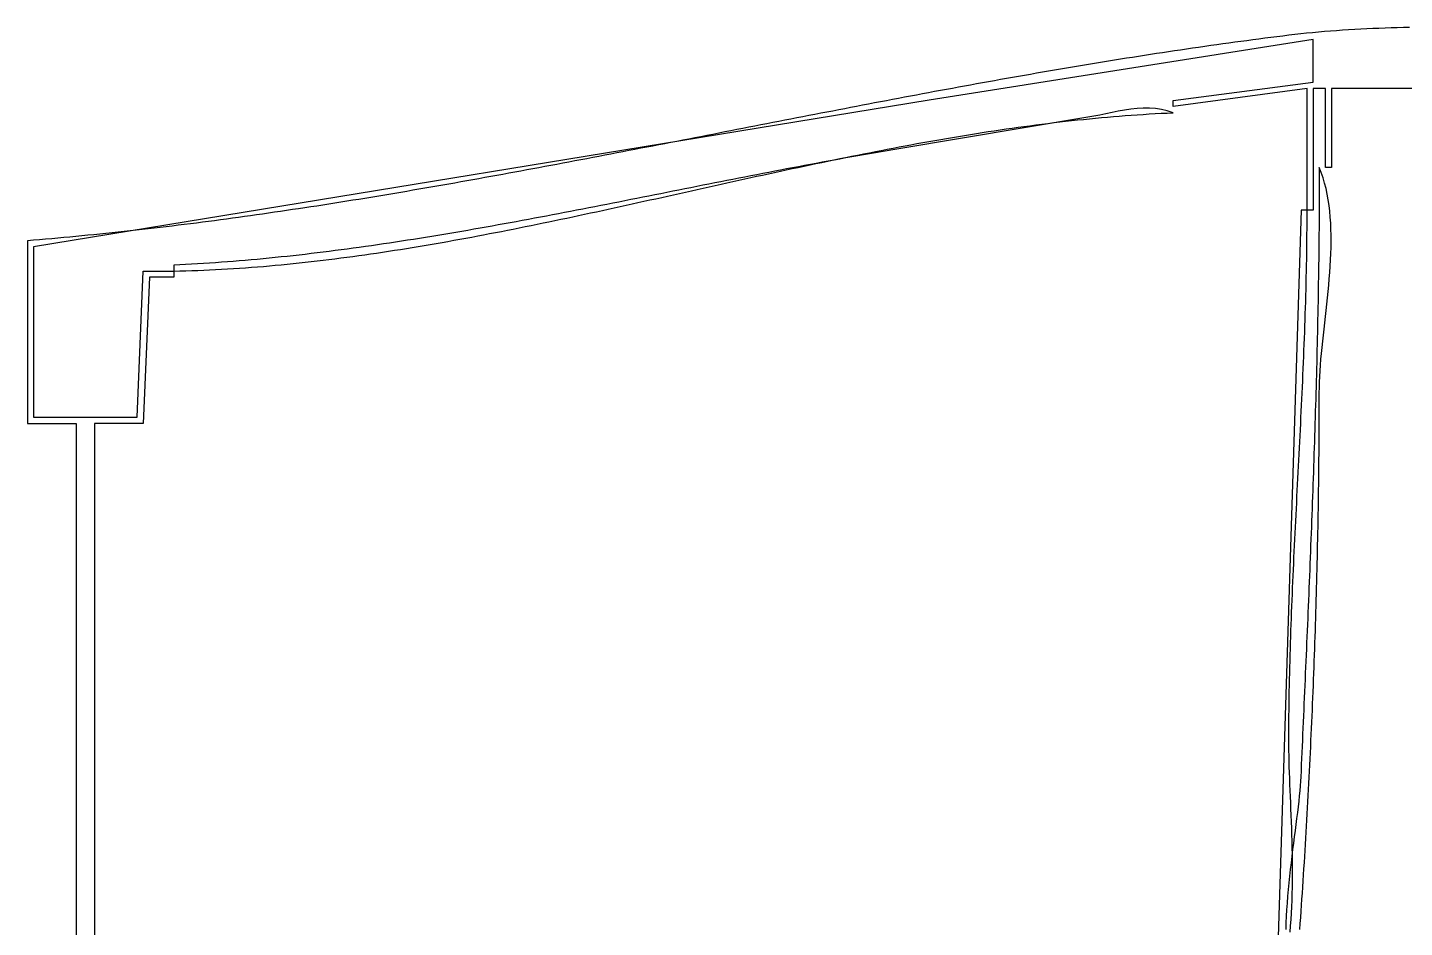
# Model space of a CAD drawing. Header units: metres. Extents: x 63 to 1153, y 57 to 743.
# Drawn here: x 348 to 574, y 595.3 to 743 of the extents above; entities that cross this region are included whole.
import ezdxf

# ---------------------------------------------------------------- set-up
doc = ezdxf.new("R2010")
doc.units = ezdxf.units.M

msp = doc.modelspace()

# ---------------------------------------------------------------- linework, layer by layer
for p, q in [((551.0523, 741.2167), (550.0656, 741.0887)), ((552.0391, 741.3432), (551.0523, 741.2167)), ((553.026, 741.4682), (552.0391, 741.3432)), ((554.0129, 741.5917), (553.026, 741.4682)), ((555, 741.7137), (554.0129, 741.5917)), ((555.9728, 741.8298), (555, 741.7137)), ((556.9478, 741.9396), (555.9728, 741.8298)), ((557.9249, 742.0432), (556.9478, 741.9396)), ((558.904, 742.1407), (557.9249, 742.0432)), ((559.8851, 742.2323), (558.904, 742.1407)), ((560.8681, 742.3182), (559.8851, 742.2323)), ((561.8529, 742.3983), (560.8681, 742.3182)), ((562.8395, 742.473), (561.8529, 742.3983)), ((563.8278, 742.5423), (562.8395, 742.473)), ((564.8178, 742.6063), (563.8278, 742.5423)), ((565.8094, 742.6653), (564.8178, 742.6063)), ((566.8025, 742.7192), (565.8094, 742.6653)), ((567.7971, 742.7683), (566.8025, 742.7192)), ((568.7932, 742.8128), (567.7971, 742.7683)), ((569.7906, 742.8526), (568.7932, 742.8128)), ((570.7893, 742.888), (569.7906, 742.8526)), ((571.7893, 742.9192), (570.7893, 742.888)), ((572.7904, 742.9462), (571.7893, 742.9192)), ((573.7927, 742.9691), (572.7904, 742.9462)), ((574.796, 742.9882), (573.7927, 742.9691)), ((559, 741), (496, 731.0803)), ((535.2729, 739.0049), (534.2872, 738.8557)), ((536.2586, 739.1528), (535.2729, 739.0049)), ((537.2444, 739.2996), (536.2586, 739.1528)), ((538.2302, 739.445), (537.2444, 739.2996)), ((539.2162, 739.5893), (538.2302, 739.445)), ((540.2022, 739.7323), (539.2162, 739.5893)), ((541.1882, 739.874), (540.2022, 739.7323)), ((542.1743, 740.0144), (541.1882, 739.874)), ((543.1605, 740.1534), (542.1743, 740.0144)), ((544.1467, 740.2912), (543.1605, 740.1534)), ((545.133, 740.4276), (544.1467, 740.2912)), ((546.1194, 740.5626), (545.133, 740.4276)), ((547.1058, 740.6963), (546.1194, 740.5626)), ((548.0923, 740.8285), (547.1058, 740.6963)), ((549.0789, 740.9593), (548.0923, 740.8285)), ((550.0656, 741.0887), (549.0789, 740.9593)), ((559, 734), (559, 741)), ((521.4782, 736.815), (520.4933, 736.6507)), ((522.4632, 736.9782), (521.4782, 736.815)), ((523.4483, 737.1405), (522.4632, 736.9782)), ((524.4334, 737.3018), (523.4483, 737.1405)), ((525.4185, 737.462), (524.4334, 737.3018)), ((526.4037, 737.6213), (525.4185, 737.462)), ((527.389, 737.7794), (526.4037, 737.6213)), ((528.3743, 737.9365), (527.389, 737.7794)), ((529.3596, 738.0925), (528.3743, 737.9365)), ((530.345, 738.2474), (529.3596, 738.0925)), ((531.3305, 738.4012), (530.345, 738.2474)), ((532.316, 738.5539), (531.3305, 738.4012)), ((533.3016, 738.7054), (532.316, 738.5539)), ((534.2872, 738.8557), (533.3016, 738.7054)), ((507.6926, 734.435), (506.7082, 734.259)), ((508.677, 734.6104), (507.6926, 734.435)), ((509.6615, 734.7849), (508.677, 734.6104)), ((510.646, 734.9587), (509.6615, 734.7849)), ((511.6306, 735.1318), (510.646, 734.9587)), ((512.6152, 735.304), (511.6306, 735.1318)), ((513.5998, 735.4754), (512.6152, 735.304)), ((514.5845, 735.6459), (513.5998, 735.4754)), ((515.5692, 735.8156), (514.5845, 735.6459)), ((516.5539, 735.9845), (515.5692, 735.8156)), ((517.5387, 736.1524), (516.5539, 735.9845)), ((518.5235, 736.3194), (517.5387, 736.1524)), ((519.5084, 736.4856), (518.5235, 736.3194)), ((520.4933, 736.6507), (519.5084, 736.4856)), ((495.8816, 732.2782), (494.8975, 732.0946)), ((496.8657, 732.4613), (495.8816, 732.2782)), ((497.8498, 732.6438), (496.8657, 732.4613)), ((498.834, 732.8258), (497.8498, 732.6438)), ((499.8181, 733.0072), (498.834, 732.8258)), ((500.8023, 733.188), (499.8181, 733.0072)), ((501.7866, 733.3681), (500.8023, 733.188)), ((502.7708, 733.5476), (501.7866, 733.3681)), ((503.7551, 733.7265), (502.7708, 733.5476)), ((504.7395, 733.9047), (503.7551, 733.7265)), ((505.7238, 734.0822), (504.7395, 733.9047)), ((506.7082, 734.259), (505.7238, 734.0822)), ((536, 731), (559, 734)), ((558, 733), (536, 730)), ((558, 713), (558, 733)), ((561, 733), (559, 733)), ((559, 733), (559, 713)), ((561, 720), (561, 733)), ((729, 733), (562, 733)), ((562, 733), (562, 720)), ((496, 731.0803), (349, 707)), ((484.0737, 730.0436), (483.0898, 729.8548)), ((485.0576, 730.2321), (484.0737, 730.0436)), ((486.0415, 730.4202), (485.0576, 730.2321)), ((487.0254, 730.608), (486.0415, 730.4202)), ((488.0094, 730.7954), (487.0254, 730.608)), ((488.9933, 730.9823), (488.0094, 730.7954)), ((489.9773, 731.1688), (488.9933, 730.9823)), ((490.9613, 731.3549), (489.9773, 731.1688)), ((491.9453, 731.5406), (490.9613, 731.3549)), ((492.9294, 731.7257), (491.9453, 731.5406)), ((493.9134, 731.9104), (492.9294, 731.7257)), ((494.8975, 732.0946), (493.9134, 731.9104)), ((536, 730), (536, 731)), ((472.2674, 727.7599), (471.2835, 727.5683)), ((473.2512, 727.9514), (472.2674, 727.7599)), ((474.2351, 728.1427), (473.2512, 727.9514)), ((475.2189, 728.3339), (474.2351, 728.1427)), ((476.2027, 728.5248), (475.2189, 728.3339)), ((477.1866, 728.7156), (476.2027, 728.5248)), ((478.1704, 728.9061), (477.1866, 728.7156)), ((479.1543, 729.0964), (478.1704, 728.9061)), ((480.1381, 729.2864), (479.1543, 729.0964)), ((481.122, 729.4762), (480.1381, 729.2864)), ((482.1059, 729.6656), (481.122, 729.4762)), ((483.0898, 729.8548), (482.1059, 729.6656)), ((522, 728.2469), (491, 723.0803)), ((518.3745, 727.5993), (519.3524, 727.7083)), ((519.3524, 727.7083), (520.3305, 727.8139)), ((520.3305, 727.8139), (521.3087, 727.9161)), ((521.3087, 727.9161), (522.2871, 728.0148)), ((522.9727, 728.4213), (522, 728.2469)), ((522.2871, 728.0148), (523.2656, 728.1099)), ((523.9631, 728.617), (522.9727, 728.4213)), ((523.2656, 728.1099), (524.2442, 728.2015)), ((524.9677, 728.824), (523.9631, 728.617)), ((524.2442, 728.2015), (525.223, 728.2894)), ((525.9833, 729.0324), (524.9677, 728.824)), ((525.223, 728.2894), (526.2019, 728.3735)), ((527.0064, 729.2322), (525.9833, 729.0324)), ((526.2019, 728.3735), (527.181, 728.454)), ((528.0337, 729.4135), (527.0064, 729.2322)), ((527.181, 728.454), (528.1603, 728.5306)), ((529.0619, 729.5662), (528.0337, 729.4135)), ((528.1603, 728.5306), (529.1396, 728.6033)), ((530.0875, 729.6804), (529.0619, 729.5662)), ((529.1396, 728.6033), (530.1192, 728.6721)), ((531.1072, 729.7462), (530.0875, 729.6804)), ((530.1192, 728.6721), (531.0989, 728.737)), ((531.0989, 728.737), (532.0788, 728.7978)), ((532.1177, 729.7536), (531.1072, 729.7462)), ((532.0788, 728.7978), (533.0588, 728.8546)), ((533.1156, 729.6927), (532.1177, 729.7536)), ((533.0588, 728.8546), (534.039, 728.9073)), ((534.0975, 729.5534), (533.1156, 729.6927)), ((534.039, 728.9073), (535.0194, 728.9557)), ((535.0601, 729.3258), (534.0975, 729.5534)), ((535.0194, 728.9557), (536, 729)), ((536, 729), (535.0601, 729.3258)), ((460.4611, 725.4556), (459.4772, 725.2635)), ((461.445, 725.6477), (460.4611, 725.4556)), ((462.4289, 725.8398), (461.445, 725.6477)), ((463.4128, 726.032), (462.4289, 725.8398)), ((464.3966, 726.2242), (463.4128, 726.032)), ((465.3805, 726.4164), (464.3966, 726.2242)), ((466.3643, 726.6085), (465.3805, 726.4164)), ((467.3482, 726.8006), (466.3643, 726.6085)), ((468.332, 726.9927), (467.3482, 726.8006)), ((469.3159, 727.1846), (468.332, 726.9927)), ((470.2997, 727.3765), (469.3159, 727.1846)), ((471.2835, 727.5683), (470.2997, 727.3765)), ((501.7682, 725.2782), (502.7442, 725.4369)), ((502.7442, 725.4369), (503.7202, 725.593)), ((503.7202, 725.593), (504.6964, 725.7465)), ((504.6964, 725.7465), (505.6726, 725.8975)), ((505.6726, 725.8975), (506.649, 726.0458)), ((506.649, 726.0458), (507.6255, 726.1914)), ((507.6255, 726.1914), (508.6021, 726.3342)), ((508.6021, 726.3342), (509.5788, 726.4743)), ((509.5788, 726.4743), (510.5556, 726.6114)), ((510.5556, 726.6114), (511.5325, 726.7457)), ((511.5325, 726.7457), (512.5096, 726.877)), ((512.5096, 726.877), (513.4867, 727.0052)), ((513.4867, 727.0052), (514.464, 727.1304)), ((514.464, 727.1304), (515.4414, 727.2524)), ((515.4414, 727.2524), (516.419, 727.3713)), ((516.419, 727.3713), (517.3967, 727.487)), ((517.3967, 727.487), (518.3745, 727.5993)), ((448.6532, 723.1592), (447.6691, 722.9691)), ((449.6373, 723.3496), (448.6532, 723.1592)), ((450.6214, 723.5402), (449.6373, 723.3496)), ((451.6054, 723.731), (450.6214, 723.5402)), ((452.5895, 723.922), (451.6054, 723.731)), ((453.5735, 724.1132), (452.5895, 723.922)), ((454.5575, 724.3046), (453.5735, 724.1132)), ((455.5414, 724.4962), (454.5575, 724.3046)), ((456.5254, 724.6878), (455.5414, 724.4962)), ((457.5093, 724.8796), (456.5254, 724.6878)), ((458.4933, 725.0715), (457.5093, 724.8796)), ((459.4772, 725.2635), (458.4933, 725.0715)), ((489.0889, 723.0129), (490.0638, 723.1992)), ((490.0638, 723.1992), (491.0387, 723.3837)), ((491.0387, 723.3837), (492.0137, 723.5663)), ((492.0137, 723.5663), (492.9888, 723.747)), ((492.9888, 723.747), (493.9639, 723.9257)), ((493.9639, 723.9257), (494.9391, 724.1024)), ((494.9391, 724.1024), (495.9145, 724.2771)), ((495.9145, 724.2771), (496.8899, 724.4496)), ((496.8899, 724.4496), (497.8654, 724.6199)), ((497.8654, 724.6199), (498.8409, 724.7879)), ((498.8409, 724.7879), (499.8166, 724.9537)), ((499.8166, 724.9537), (500.7924, 725.1172)), ((500.7924, 725.1172), (501.7682, 725.2782)), ((436.8422, 720.8995), (435.8578, 720.7137)), ((437.8266, 721.0857), (436.8422, 720.8995)), ((438.811, 721.2723), (437.8266, 721.0857)), ((439.7954, 721.4594), (438.811, 721.2723)), ((440.7797, 721.6469), (439.7954, 721.4594)), ((441.764, 721.8348), (440.7797, 721.6469)), ((442.7482, 722.023), (441.764, 721.8348)), ((443.7325, 722.2116), (442.7482, 722.023)), ((444.7167, 722.4005), (443.7325, 722.2116)), ((445.7008, 722.5897), (444.7167, 722.4005)), ((446.685, 722.7793), (445.7008, 722.5897)), ((447.6691, 722.9691), (446.685, 722.7793)), ((478.3697, 720.859), (479.3439, 721.0618)), ((479.3933, 721.0469), (478.4212, 720.8679)), ((479.3439, 721.0618), (480.3181, 721.2633)), ((480.3646, 721.2246), (479.3933, 721.0469)), ((480.3181, 721.2633), (481.2924, 721.4636)), ((481.3353, 721.4009), (480.3646, 721.2246)), ((481.2924, 721.4636), (482.2668, 721.6625)), ((482.3052, 721.5759), (481.3353, 721.4009)), ((482.2668, 721.6625), (483.2412, 721.86)), ((483.2744, 721.7494), (482.3052, 721.5759)), ((483.2412, 721.86), (484.2157, 722.0561)), ((484.2429, 721.9214), (483.2744, 721.7494)), ((484.2157, 722.0561), (485.1902, 722.2507)), ((485.2106, 722.0919), (484.2429, 721.9214)), ((485.1902, 722.2507), (486.1648, 722.4437)), ((486.1775, 722.2609), (485.2106, 722.0919)), ((486.1648, 722.4437), (487.1394, 722.6351)), ((487.1436, 722.4281), (486.1775, 722.2609)), ((487.1394, 722.6351), (488.1141, 722.8249)), ((488.1089, 722.5938), (487.1436, 722.4281)), ((489.0734, 722.7577), (488.1089, 722.5938)), ((488.1141, 722.8249), (489.0889, 723.0129)), ((490.0371, 722.9198), (489.0734, 722.7577)), ((491, 723.0803), (490.0371, 722.9198)), ((425.0265, 718.7048), (424.0416, 718.5257)), ((426.0114, 718.8845), (425.0265, 718.7048)), ((426.9962, 719.0648), (426.0114, 718.8845)), ((427.981, 719.2458), (426.9962, 719.0648)), ((428.9657, 719.4273), (427.981, 719.2458)), ((429.9504, 719.6095), (428.9657, 719.4273)), ((430.9351, 719.7922), (429.9504, 719.6095)), ((431.9197, 719.9755), (430.9351, 719.7922)), ((432.9043, 720.1592), (431.9197, 719.9755)), ((433.8888, 720.3436), (432.9043, 720.1592)), ((434.8733, 720.5284), (433.8888, 720.3436)), ((435.8578, 720.7137), (434.8733, 720.5284)), ((466.7062, 718.636), (465.7262, 718.4444)), ((467.6857, 718.8269), (466.7062, 718.636)), ((467.6561, 718.5618), (468.6299, 718.7748)), ((468.6647, 719.0171), (467.6857, 718.8269)), ((468.6299, 718.7748), (469.6037, 718.987)), ((469.6431, 719.2065), (468.6647, 719.0171)), ((469.6037, 718.987), (470.5776, 719.1986)), ((470.6209, 719.395), (469.6431, 719.2065)), ((470.5776, 719.1986), (471.5515, 719.4093)), ((471.5981, 719.5827), (470.6209, 719.395)), ((471.5515, 719.4093), (472.5254, 719.6193)), ((472.5747, 719.7694), (471.5981, 719.5827)), ((472.5254, 719.6193), (473.4993, 719.8284)), ((473.5508, 719.9552), (472.5747, 719.7694)), ((473.4993, 719.8284), (474.4733, 720.0366)), ((474.5261, 720.14), (473.5508, 719.9552)), ((474.4733, 720.0366), (475.4473, 720.2438)), ((475.5009, 720.3237), (474.5261, 720.14)), ((475.4473, 720.2438), (476.4214, 720.4499)), ((476.475, 720.5063), (475.5009, 720.3237)), ((476.4214, 720.4499), (477.3955, 720.655)), ((477.4484, 720.6877), (476.475, 720.5063)), ((477.3955, 720.655), (478.3697, 720.859)), ((478.4212, 720.8679), (477.4484, 720.6877)), ((559.9995, 719.0008), (559.9981, 718.0015)), ((560, 720), (559.9995, 719.0008)), ((560.3263, 719.1691), (560, 720)), ((560.6178, 718.3179), (560.3263, 719.1691)), ((562, 720), (561, 720)), ((412.2189, 716.4339), (411.2334, 716.2648)), ((413.2044, 716.6038), (412.2189, 716.4339)), ((414.1899, 716.7746), (413.2044, 716.6038)), ((415.1753, 716.9463), (414.1899, 716.7746)), ((416.1606, 717.1187), (415.1753, 716.9463)), ((417.1459, 717.292), (416.1606, 717.1187)), ((418.1312, 717.466), (417.1459, 717.292)), ((419.1164, 717.6408), (418.1312, 717.466)), ((420.1015, 717.8164), (419.1164, 717.6408)), ((421.0866, 717.9926), (420.1015, 717.8164)), ((422.0716, 718.1696), (421.0866, 717.9926)), ((423.0566, 718.3473), (422.0716, 718.1696)), ((424.0416, 718.5257), (423.0566, 718.3473)), ((455.8988, 716.501), (454.9137, 716.3049)), ((456.8836, 716.6969), (455.8988, 716.501)), ((457.8679, 716.8926), (456.8836, 716.6969)), ((456.9452, 716.1914), (457.9189, 716.4081)), ((458.8518, 717.088), (457.8679, 716.8926)), ((457.9189, 716.4081), (458.8926, 716.6247)), ((459.8353, 717.2831), (458.8518, 717.088)), ((458.8926, 716.6247), (459.8663, 716.8412)), ((460.8183, 717.4778), (459.8353, 717.2831)), ((459.8663, 716.8412), (460.8399, 717.0574)), ((461.8008, 717.6722), (460.8183, 717.4778)), ((460.8399, 717.0574), (461.8136, 717.2735)), ((462.7829, 717.866), (461.8008, 717.6722)), ((461.8136, 717.2735), (462.7873, 717.4893)), ((463.7645, 718.0594), (462.7829, 717.866)), ((462.7873, 717.4893), (463.761, 717.7047)), ((463.761, 717.7047), (464.7348, 717.9197)), ((464.7456, 718.2522), (463.7645, 718.0594)), ((464.7348, 717.9197), (465.7085, 718.1343)), ((465.7262, 718.4444), (464.7456, 718.2522)), ((465.7085, 718.1343), (466.6823, 718.3483)), ((466.6823, 718.3483), (467.6561, 718.5618)), ((559.9957, 717.0021), (559.9925, 716.0027)), ((559.9981, 718.0015), (559.9957, 717.0021)), ((560.8759, 717.4472), (560.6178, 718.3179)), ((561.1021, 716.5581), (560.8759, 717.4472)), ((561.2978, 715.6518), (561.1021, 716.5581)), ((398.4156, 714.1529), (397.4292, 713.9976)), ((399.402, 714.3092), (398.4156, 714.1529)), ((400.3883, 714.4666), (399.402, 714.3092)), ((401.3745, 714.6251), (400.3883, 714.4666)), ((402.3607, 714.7846), (401.3745, 714.6251)), ((403.3468, 714.9452), (402.3607, 714.7846)), ((404.3328, 715.1068), (403.3468, 714.9452)), ((405.3188, 715.2693), (404.3328, 715.1068)), ((406.3047, 715.4329), (405.3188, 715.2693)), ((407.2906, 715.5974), (406.3047, 715.4329)), ((408.2764, 715.7628), (407.2906, 715.5974)), ((409.2621, 715.9292), (408.2764, 715.7628)), ((410.2478, 716.0966), (409.2621, 715.9292)), ((411.2334, 716.2648), (410.2478, 716.0966)), ((444.0541, 714.15), (443.0651, 713.9555)), ((445.0428, 714.3449), (444.0541, 714.15)), ((446.0313, 714.5401), (445.0428, 714.3449)), ((447.0195, 714.7357), (446.0313, 714.5401)), ((448.0074, 714.9315), (447.0195, 714.7357)), ((447.2081, 714.0317), (448.1819, 714.2463)), ((448.995, 715.1275), (448.0074, 714.9315)), ((448.1819, 714.2463), (449.1557, 714.4614)), ((449.9823, 715.3236), (448.995, 715.1275)), ((449.1557, 714.4614), (450.1294, 714.6768)), ((450.9693, 715.5198), (449.9823, 715.3236)), ((450.1294, 714.6768), (451.1031, 714.8926)), ((451.9559, 715.7161), (450.9693, 715.5198)), ((451.1031, 714.8926), (452.0768, 715.1086)), ((452.9422, 715.9125), (451.9559, 715.7161)), ((452.0768, 715.1086), (453.0505, 715.3249)), ((453.9281, 716.1087), (452.9422, 715.9125)), ((453.0505, 715.3249), (454.0242, 715.5414)), ((454.9137, 716.3049), (453.9281, 716.1087)), ((454.0242, 715.5414), (454.9979, 715.758)), ((454.9979, 715.758), (455.9716, 715.9747)), ((455.9716, 715.9747), (456.9452, 716.1914)), ((559.9883, 715.0032), (559.9832, 714.0037)), ((559.9925, 716.0027), (559.9883, 715.0032)), ((561.4645, 714.7293), (561.2978, 715.6518)), ((561.6034, 713.7916), (561.4645, 714.7293)), ((383.6114, 711.9488), (382.6238, 711.812)), ((384.5989, 712.0869), (383.6114, 711.9488)), ((385.5863, 712.2264), (384.5989, 712.0869)), ((386.5736, 712.3672), (385.5863, 712.2264)), ((387.5609, 712.5092), (386.5736, 712.3672)), ((388.548, 712.6526), (387.5609, 712.5092)), ((389.5351, 712.7972), (388.548, 712.6526)), ((390.5221, 712.9431), (389.5351, 712.7972)), ((391.5091, 713.0902), (390.5221, 712.9431)), ((392.4959, 713.2385), (391.5091, 713.0902)), ((393.4827, 713.388), (392.4959, 713.2385)), ((394.4695, 713.5387), (393.4827, 713.388)), ((395.4561, 713.6905), (394.4695, 713.5387)), ((396.4427, 713.8435), (395.4561, 713.6905)), ((397.4292, 713.9976), (396.4427, 713.8435)), ((432.173, 711.8547), (431.1819, 711.6685)), ((433.1639, 712.0419), (432.173, 711.8547)), ((434.1548, 712.23), (433.1639, 712.0419)), ((435.1455, 712.4189), (434.1548, 712.23)), ((436.136, 712.6086), (435.1455, 712.4189)), ((437.1265, 712.7991), (436.136, 712.6086)), ((436.4947, 711.7156), (437.4689, 711.9218)), ((438.1167, 712.9903), (437.1265, 712.7991)), ((437.4689, 711.9218), (438.443, 712.1291)), ((439.1068, 713.1822), (438.1167, 712.9903)), ((438.443, 712.1291), (439.417, 712.3373)), ((440.0967, 713.3747), (439.1068, 713.1822)), ((439.417, 712.3373), (440.391, 712.5464)), ((441.0864, 713.5678), (440.0967, 713.3747)), ((440.391, 712.5464), (441.365, 712.7564)), ((442.0758, 713.7614), (441.0864, 713.5678)), ((441.365, 712.7564), (442.3389, 712.9673)), ((443.0651, 713.9555), (442.0758, 713.7614)), ((442.3389, 712.9673), (443.3128, 713.1788)), ((443.3128, 713.1788), (444.2867, 713.3911)), ((444.2867, 713.3911), (445.2605, 713.6041)), ((445.2605, 713.6041), (446.2343, 713.8176)), ((446.2343, 713.8176), (447.2081, 714.0317)), ((557, 713), (553, 585)), ((558, 713), (557, 713)), ((557.9953, 710.9965), (557.9988, 711.9982)), ((557.9988, 711.9982), (558, 713)), ((559, 713), (558, 713)), ((559.9704, 712.0044), (559.9627, 711.0046)), ((559.9773, 713.0041), (559.9704, 712.0044)), ((559.9832, 714.0037), (559.9773, 713.0041)), ((561.7162, 712.8398), (561.6034, 713.7916)), ((561.8042, 711.8749), (561.7162, 712.8398)), ((561.8688, 710.8981), (561.8042, 711.8749)), ((364.8324, 709.5985), (363.8431, 709.4904)), ((365.8216, 709.7082), (364.8324, 709.5985)), ((366.8108, 709.8196), (365.8216, 709.7082)), ((367.7998, 709.9327), (366.8108, 709.8196)), ((368.7887, 710.0473), (367.7998, 709.9327)), ((369.7775, 710.1635), (368.7887, 710.0473)), ((370.7662, 710.2813), (369.7775, 710.1635)), ((371.7548, 710.4007), (370.7662, 710.2813)), ((372.7434, 710.5216), (371.7548, 710.4007)), ((373.7318, 710.6441), (372.7434, 710.5216)), ((374.7202, 710.768), (373.7318, 710.6441)), ((375.7084, 710.8934), (374.7202, 710.768)), ((376.6966, 711.0204), (375.7084, 710.8934)), ((377.6847, 711.1487), (376.6966, 711.0204)), ((378.6727, 711.2786), (377.6847, 711.1487)), ((379.6606, 711.4098), (378.6727, 711.2786)), ((380.6484, 711.5425), (379.6606, 711.4098)), ((381.6362, 711.6765), (380.6484, 711.5425)), ((382.6238, 711.812), (381.6362, 711.6765)), ((420.277, 709.696), (419.2857, 709.5248)), ((421.2684, 709.8687), (420.277, 709.696)), ((422.2598, 710.0429), (421.2684, 709.8687)), ((423.2512, 710.2185), (422.2598, 710.0429)), ((424.2426, 710.3954), (423.2512, 710.2185)), ((425.2341, 710.5737), (424.2426, 710.3954)), ((426.2255, 710.7533), (425.2341, 710.5737)), ((425.7759, 709.5296), (426.7506, 709.7211)), ((427.2169, 710.934), (426.2255, 710.7533)), ((426.7506, 709.7211), (427.7253, 709.9142)), ((428.2082, 711.116), (427.2169, 710.934)), ((427.7253, 709.9142), (428.6999, 710.1089)), ((429.1995, 711.2991), (428.2082, 711.116)), ((428.6999, 710.1089), (429.6744, 710.305)), ((430.1907, 711.4833), (429.1995, 711.2991)), ((429.6744, 710.305), (430.6489, 710.5026)), ((431.1819, 711.6685), (430.1907, 711.4833)), ((430.6489, 710.5026), (431.6234, 710.7016)), ((431.6234, 710.7016), (432.5977, 710.9019)), ((432.5977, 710.9019), (433.5721, 711.1036)), ((433.5721, 711.1036), (434.5463, 711.3064)), ((434.5463, 711.3064), (435.5206, 711.5104)), ((435.5206, 711.5104), (436.4947, 711.7156)), ((557.9818, 708.9933), (557.9897, 709.9949)), ((557.9897, 709.9949), (557.9953, 710.9965)), ((559.9542, 710.0048), (559.9448, 709.005)), ((559.9627, 711.0046), (559.9542, 710.0048)), ((561.9115, 709.9104), (561.8688, 710.8981)), ((561.9336, 708.9129), (561.9115, 709.9104)), ((348.991, 708.0793), (348, 708)), ((348, 708), (348, 678)), ((349.9819, 708.1605), (348.991, 708.0793)), ((350.9727, 708.2436), (349.9819, 708.1605)), ((351.9634, 708.3286), (350.9727, 708.2436)), ((352.9539, 708.4155), (351.9634, 708.3286)), ((353.9444, 708.5043), (352.9539, 708.4155)), ((354.9347, 708.5949), (353.9444, 708.5043)), ((355.925, 708.6873), (354.9347, 708.5949)), ((356.9151, 708.7815), (355.925, 708.6873)), ((357.9052, 708.8776), (356.9151, 708.7815)), ((358.8951, 708.9754), (357.9052, 708.8776)), ((359.8849, 709.0749), (358.8951, 708.9754)), ((360.8746, 709.1762), (359.8849, 709.0749)), ((361.8642, 709.2792), (360.8746, 709.1762)), ((362.8537, 709.384), (361.8642, 709.2792)), ((363.8431, 709.4904), (362.8537, 709.384)), ((405.4189, 707.3129), (404.4297, 707.1699)), ((406.4082, 707.458), (405.4189, 707.3129)), ((407.3978, 707.6053), (406.4082, 707.458)), ((408.3876, 707.7548), (407.3978, 707.6053)), ((409.3776, 707.9062), (408.3876, 707.7548)), ((410.3678, 708.0598), (409.3776, 707.9062)), ((411.3582, 708.2153), (410.3678, 708.0598)), ((412.3487, 708.3727), (411.3582, 708.2153)), ((413.3394, 708.532), (412.3487, 708.3727)), ((413.0971, 707.2096), (414.0729, 707.3755)), ((414.3301, 708.6932), (413.3394, 708.532)), ((414.0729, 707.3755), (415.0487, 707.5437)), ((415.3211, 708.8561), (414.3301, 708.6932)), ((415.0487, 707.5437), (416.0243, 707.7142)), ((416.3121, 709.0208), (415.3211, 708.8561)), ((416.0243, 707.7142), (416.9998, 707.8868)), ((417.3032, 709.1872), (416.3121, 709.0208)), ((416.9998, 707.8868), (417.9752, 708.0615)), ((418.2944, 709.3552), (417.3032, 709.1872)), ((417.9752, 708.0615), (418.9506, 708.2383)), ((419.2857, 709.5248), (418.2944, 709.3552)), ((418.9506, 708.2383), (419.9259, 708.4171)), ((419.9259, 708.4171), (420.9011, 708.5979)), ((420.9011, 708.5979), (421.8762, 708.7806)), ((421.8762, 708.7806), (422.8512, 708.9652)), ((422.8512, 708.9652), (423.8262, 709.1516)), ((423.8262, 709.1516), (424.801, 709.3398)), ((424.801, 709.3398), (425.7759, 709.5296)), ((557.9597, 706.9904), (557.9718, 707.9918)), ((557.9718, 707.9918), (557.9818, 708.9933)), ((559.9345, 708.0051), (559.9235, 707.0051)), ((559.9448, 709.005), (559.9345, 708.0051)), ((561.9222, 706.8924), (561.9368, 707.9065)), ((561.9368, 707.9065), (561.9336, 708.9129)), ((349, 707), (349, 679)), ((387.6619, 705.1238), (386.6791, 705.0286)), ((388.6452, 705.2219), (387.6619, 705.1238)), ((389.629, 705.3231), (388.6452, 705.2219)), ((390.6131, 705.4273), (389.629, 705.3231)), ((391.5977, 705.5343), (390.6131, 705.4273)), ((392.5827, 705.6443), (391.5977, 705.5343)), ((393.5681, 705.757), (392.5827, 705.6443)), ((394.5538, 705.8725), (393.5681, 705.757)), ((395.54, 705.9908), (394.5538, 705.8725)), ((396.5264, 706.1117), (395.54, 705.9908)), ((397.5133, 706.2353), (396.5264, 706.1117)), ((398.5004, 706.3614), (397.5133, 706.2353)), ((398.4473, 705.0308), (399.4248, 705.1562)), ((399.4879, 706.4901), (398.5004, 706.3614)), ((399.4248, 705.1562), (400.4021, 705.2846)), ((400.4757, 706.6213), (399.4879, 706.4901)), ((400.4021, 705.2846), (401.3794, 705.416)), ((401.4638, 706.7549), (400.4757, 706.6213)), ((401.3794, 705.416), (402.3565, 705.5504)), ((402.4522, 706.8909), (401.4638, 706.7549)), ((402.3565, 705.5504), (403.3334, 705.6877)), ((403.4408, 707.0293), (402.4522, 706.8909)), ((403.3334, 705.6877), (404.3103, 705.8279)), ((404.4297, 707.1699), (403.4408, 707.0293)), ((404.3103, 705.8279), (405.2871, 705.9709)), ((405.2871, 705.9709), (406.2637, 706.1166)), ((406.2637, 706.1166), (407.2402, 706.2651)), ((407.2402, 706.2651), (408.2166, 706.4162)), ((408.2166, 706.4162), (409.1929, 706.5699)), ((409.1929, 706.5699), (410.1691, 706.7261)), ((410.1691, 706.7261), (411.1452, 706.8849)), ((411.1452, 706.8849), (412.1212, 707.0461)), ((412.1212, 707.0461), (413.0971, 707.2096)), ((557.9296, 704.9878), (557.9456, 705.9891)), ((557.9456, 705.9891), (557.9597, 706.9904)), ((559.9116, 706.0051), (559.8989, 705.005)), ((559.9235, 707.0051), (559.9116, 706.0051)), ((561.846, 704.8454), (561.8915, 705.8717)), ((561.8915, 705.8717), (561.9222, 706.8924)), ((366, 679), (367, 703)), ((367, 703), (372, 703)), ((372.9744, 704.0437), (372, 704)), ((372, 704), (372, 703)), ((372, 703), (372.9816, 703.0225)), ((372, 703), (372, 702)), ((373.9496, 704.0911), (372.9744, 704.0437)), ((372.9816, 703.0225), (373.9631, 703.0495)), ((374.9253, 704.1423), (373.9496, 704.0911)), ((373.9631, 703.0495), (374.9445, 703.0809)), ((375.9017, 704.1971), (374.9253, 704.1423)), ((374.9445, 703.0809), (375.9256, 703.1168)), ((376.8787, 704.2556), (375.9017, 704.1971)), ((375.9256, 703.1168), (376.9066, 703.157)), ((377.8563, 704.3176), (376.8787, 704.2556)), ((376.9066, 703.157), (377.8874, 703.2014)), ((378.8344, 704.3832), (377.8563, 704.3176)), ((377.8874, 703.2014), (378.868, 703.2501)), ((379.8131, 704.4522), (378.8344, 704.3832)), ((378.868, 703.2501), (379.8485, 703.303)), ((380.7924, 704.5246), (379.8131, 704.4522)), ((379.8485, 703.303), (380.8287, 703.3599)), ((381.7723, 704.6004), (380.7924, 704.5246)), ((380.8287, 703.3599), (381.8088, 703.421)), ((382.7526, 704.6796), (381.7723, 704.6004)), ((381.8088, 703.421), (382.7888, 703.4861)), ((383.7335, 704.762), (382.7526, 704.6796)), ((382.7888, 703.4861), (383.7686, 703.5551)), ((384.7149, 704.8477), (383.7335, 704.762)), ((383.7686, 703.5551), (384.7482, 703.6281)), ((385.6968, 704.9366), (384.7149, 704.8477)), ((384.7482, 703.6281), (385.7277, 703.7049)), ((386.6791, 705.0286), (385.6968, 704.9366)), ((385.7277, 703.7049), (386.707, 703.7855)), ((386.707, 703.7855), (387.6861, 703.8699)), ((387.6861, 703.8699), (388.6651, 703.9579)), ((388.6651, 703.9579), (389.644, 704.0497)), ((389.644, 704.0497), (390.6227, 704.145)), ((390.6227, 704.145), (391.6013, 704.2439)), ((391.6013, 704.2439), (392.5797, 704.3462)), ((392.5797, 704.3462), (393.558, 704.452)), ((393.558, 704.452), (394.5361, 704.5612)), ((394.5361, 704.5612), (395.5141, 704.6737)), ((395.5141, 704.6737), (396.492, 704.7896)), ((396.492, 704.7896), (397.4697, 704.9086)), ((397.4697, 704.9086), (398.4473, 705.0308)), ((557.8701, 701.9844), (557.8918, 702.9855)), ((557.8918, 702.9855), (557.9116, 703.9866)), ((557.9116, 703.9866), (557.9296, 704.9878)), ((559.8711, 703.0047), (559.8561, 702.0044)), ((559.8854, 704.0048), (559.8711, 703.0047)), ((559.8989, 705.005), (559.8854, 704.0048)), ((561.7164, 702.7802), (561.7871, 703.8145)), ((561.7871, 703.8145), (561.846, 704.8454)), ((368, 702), (367, 678)), ((372, 702), (368, 702)), ((557.8217, 699.9825), (557.8468, 700.9834)), ((557.8468, 700.9834), (557.8701, 701.9844)), ((559.8402, 701.0042), (559.8237, 700.0039)), ((559.8561, 702.0044), (559.8402, 701.0042)), ((561.4468, 699.667), (561.5448, 700.7053)), ((561.5448, 700.7053), (561.6351, 701.7434)), ((561.6351, 701.7434), (561.7164, 702.7802)), ((557.7666, 697.9808), (557.7949, 698.9816)), ((557.7949, 698.9816), (557.8217, 699.9825)), ((559.8064, 699.0035), (559.7883, 698.0031)), ((559.8237, 700.0039), (559.8064, 699.0035)), ((561.2337, 697.5936), (561.3427, 698.6293)), ((561.3427, 698.6293), (561.4468, 699.667)), ((557.7054, 695.9793), (557.7367, 696.98)), ((557.7367, 696.98), (557.7666, 697.9808)), ((559.7695, 697.0027), (559.7501, 696.0022)), ((559.7883, 698.0031), (559.7695, 697.0027)), ((561.0073, 695.5318), (561.1215, 696.5607)), ((561.1215, 696.5607), (561.2337, 697.5936)), ((557.6029, 692.9775), (557.6384, 693.978)), ((557.6384, 693.978), (557.6726, 694.9786)), ((557.6726, 694.9786), (557.7054, 695.9793)), ((559.709, 694.0012), (559.6874, 693.0007)), ((559.7299, 695.0017), (559.709, 694.0012)), ((559.7501, 696.0022), (559.7299, 695.0017)), ((560.779, 693.4901), (560.8927, 694.5079)), ((560.8927, 694.5079), (561.0073, 695.5318)), ((557.5281, 690.9765), (557.5661, 691.977)), ((557.5661, 691.977), (557.6029, 692.9775)), ((559.6652, 692.0001), (559.6423, 690.9995)), ((559.6874, 693.0007), (559.6652, 692.0001)), ((560.5601, 691.477), (560.6676, 692.4795)), ((560.6676, 692.4795), (560.779, 693.4901)), ((557.4487, 688.9758), (557.489, 689.9761)), ((557.489, 689.9761), (557.5281, 690.9765)), ((559.6187, 689.9988), (559.5945, 688.9982)), ((559.6423, 690.9995), (559.6187, 689.9988)), ((560.2748, 688.5296), (560.3623, 689.5011)), ((560.3623, 689.5011), (560.4579, 690.4839)), ((560.4579, 690.4839), (560.5601, 691.477)), ((557.3217, 685.9751), (557.365, 686.9753)), ((557.365, 686.9753), (557.4074, 687.9755)), ((557.4074, 687.9755), (557.4487, 688.9758)), ((559.5442, 686.9968), (559.5182, 685.9961)), ((559.5697, 687.9975), (559.5442, 686.9968)), ((559.5945, 688.9982), (559.5697, 687.9975)), ((560.1298, 686.6252), (560.1968, 687.5707)), ((560.1968, 687.5707), (560.2748, 688.5296)), ((557.2325, 683.9748), (557.2775, 684.9749)), ((557.2775, 684.9749), (557.3217, 685.9751)), ((559.4915, 684.9953), (559.4643, 683.9946)), ((559.5182, 685.9961), (559.4915, 684.9953)), ((560.0088, 683.8807), (560.0344, 684.7792)), ((560.0344, 684.7792), (560.0752, 685.6944)), ((560.0752, 685.6944), (560.1298, 686.6252)), ((557.1401, 681.9747), (557.1867, 682.9747)), ((557.1867, 682.9747), (557.2325, 683.9748)), ((559.4364, 682.9938), (559.408, 681.9931)), ((559.4643, 683.9946), (559.4364, 682.9938)), ((559.9995, 682.0057), (560, 683)), ((560, 683), (560.0088, 683.8807)), ((557.045, 679.9747), (557.0929, 680.9747)), ((557.0929, 680.9747), (557.1401, 681.9747)), ((559.3791, 680.9923), (559.3496, 679.9915)), ((559.408, 681.9931), (559.3791, 680.9923)), ((559.9959, 680.0158), (559.9981, 681.011)), ((559.9981, 681.011), (559.9995, 682.0057)), ((348, 678), (356, 678)), ((349, 679), (366, 679)), ((356, 678), (356, 587)), ((367, 678), (359, 678)), ((359, 678), (359, 587)), ((556.898, 676.975), (556.9475, 677.9749)), ((556.9475, 677.9749), (556.9965, 678.9748)), ((556.9965, 678.9748), (557.045, 679.9747)), ((559.2889, 677.9899), (559.2578, 676.9891)), ((559.3195, 678.9907), (559.2889, 677.9899)), ((559.3496, 679.9915), (559.3195, 678.9907)), ((559.984, 677.0281), (559.9888, 678.0244)), ((559.9888, 678.0244), (559.9928, 679.0203)), ((559.9928, 679.0203), (559.9959, 680.0158)), ((556.7979, 674.9754), (556.8482, 675.9752)), ((556.8482, 675.9752), (556.898, 676.975)), ((559.2262, 675.9884), (559.1941, 674.9876)), ((559.2578, 676.9891), (559.2262, 675.9884)), ((559.9718, 675.0344), (559.9783, 676.0314)), ((559.9783, 676.0314), (559.984, 677.0281)), ((556.6965, 672.9759), (556.7473, 673.9757)), ((556.7473, 673.9757), (556.7979, 674.9754)), ((559.1615, 673.9868), (559.1284, 672.986)), ((559.1941, 674.9876), (559.1615, 673.9868)), ((559.9562, 673.0393), (559.9644, 674.037)), ((559.9644, 674.037), (559.9718, 675.0344)), ((556.5943, 670.9766), (556.6455, 671.9762)), ((556.6455, 671.9762), (556.6965, 672.9759)), ((559.0949, 671.9852), (559.0609, 670.9845)), ((559.1284, 672.986), (559.0949, 671.9852)), ((559.9372, 671.0428), (559.9471, 672.0412)), ((559.9471, 672.0412), (559.9562, 673.0393)), ((556.4404, 667.9777), (556.4917, 668.9773)), ((556.4917, 668.9773), (556.543, 669.9769)), ((556.543, 669.9769), (556.5943, 670.9766)), ((558.9916, 668.983), (558.9562, 667.9823)), ((559.0264, 669.9837), (558.9916, 668.983)), ((559.0609, 670.9845), (559.0264, 669.9837)), ((559.9023, 668.0457), (559.9148, 669.045)), ((559.9148, 669.045), (559.9264, 670.0441)), ((559.9264, 670.0441), (559.9372, 671.0428)), ((556.338, 665.9786), (556.3892, 666.9781)), ((556.3892, 666.9781), (556.4404, 667.9777)), ((558.9205, 666.9815), (558.8844, 665.9809)), ((558.9562, 667.9823), (558.9205, 666.9815)), ((559.8749, 666.0462), (559.889, 667.0461)), ((559.889, 667.0461), (559.9023, 668.0457)), ((556.2363, 663.9795), (556.2871, 664.979)), ((556.2871, 664.979), (556.338, 665.9786)), ((558.8479, 664.9802), (558.8109, 663.9795)), ((558.8844, 665.9809), (558.8479, 664.9802)), ((559.844, 664.0456), (559.8599, 665.046)), ((559.8599, 665.046), (559.8749, 666.0462)), ((556.1357, 661.9805), (556.1858, 662.98)), ((556.1858, 662.98), (556.2363, 663.9795)), ((558.7736, 662.9789), (558.736, 661.9783)), ((558.8109, 663.9795), (558.7736, 662.9789)), ((559.8099, 662.0439), (559.8274, 663.0449)), ((559.8274, 663.0449), (559.844, 664.0456)), ((555.9878, 658.9822), (556.0366, 659.9816)), ((556.0366, 659.9816), (556.0859, 660.9811)), ((556.0859, 660.9811), (556.1357, 661.9805)), ((558.6596, 659.9772), (558.6209, 658.9767)), ((558.698, 660.9777), (558.6596, 659.9772)), ((558.736, 661.9783), (558.698, 660.9777)), ((559.7524, 659.0398), (559.7724, 660.0414)), ((559.7724, 660.0414), (559.7915, 661.0428)), ((559.7915, 661.0428), (559.8099, 662.0439)), ((555.8918, 656.9833), (555.9395, 657.9828)), ((555.9395, 657.9828), (555.9878, 658.9822)), ((558.5819, 657.9762), (558.5426, 656.9758)), ((558.6209, 658.9767), (558.5819, 657.9762)), ((559.7099, 657.036), (559.7315, 658.038)), ((559.7315, 658.038), (559.7524, 659.0398)), ((555.7984, 654.9845), (555.8447, 655.9839)), ((555.8447, 655.9839), (555.8918, 656.9833)), ((558.503, 655.9754), (558.463, 654.975)), ((558.5426, 656.9758), (558.503, 655.9754)), ((559.6641, 655.0314), (559.6874, 656.0338)), ((559.6874, 656.0338), (559.7099, 657.036)), ((555.708, 652.9857), (555.7528, 653.9851)), ((555.7528, 653.9851), (555.7984, 654.9845)), ((558.4228, 653.9747), (558.3824, 652.9744)), ((558.463, 654.975), (558.4228, 653.9747)), ((559.615, 653.0262), (559.6399, 654.0289)), ((559.6399, 654.0289), (559.6641, 655.0314)), ((555.5791, 649.9876), (555.6211, 650.987)), ((555.6211, 650.987), (555.6641, 651.9864)), ((555.6641, 651.9864), (555.708, 652.9857)), ((558.3006, 650.9739), (558.2594, 649.9738)), ((558.3416, 651.9741), (558.3006, 650.9739)), ((558.3824, 652.9744), (558.3416, 651.9741)), ((559.5352, 650.0173), (559.5626, 651.0204)), ((559.5626, 651.0204), (559.5892, 652.0233)), ((559.5892, 652.0233), (559.615, 653.0262)), ((555.4981, 647.9888), (555.5381, 648.9882)), ((555.5381, 648.9882), (555.5791, 649.9876)), ((558.2179, 648.9737), (558.1762, 647.9736)), ((558.2594, 649.9738), (558.2179, 648.9737)), ((559.478, 648.0107), (559.507, 649.014)), ((559.507, 649.014), (559.5352, 650.0173)), ((555.4217, 645.9901), (555.4593, 646.9895)), ((555.4593, 646.9895), (555.4981, 647.9888)), ((558.1343, 646.9736), (558.0922, 645.9737)), ((558.1762, 647.9736), (558.1343, 646.9736)), ((559.4175, 646.0037), (559.4481, 647.0073)), ((559.4481, 647.0073), (559.478, 648.0107)), ((555.3502, 643.9913), (555.3853, 644.9907)), ((555.3853, 644.9907), (555.4217, 645.9901)), ((558.0499, 644.9738), (558.0074, 643.974)), ((558.0922, 645.9737), (558.0499, 644.9738)), ((559.3537, 643.9964), (559.386, 645.0001)), ((559.386, 645.0001), (559.4175, 646.0037)), ((555.2532, 640.9931), (555.2841, 641.9925)), ((555.2841, 641.9925), (555.3165, 642.9919)), ((555.3165, 642.9919), (555.3502, 643.9913)), ((557.922, 641.9745), (557.879, 640.9748)), ((557.9648, 642.9742), (557.922, 641.9745)), ((558.0074, 643.974), (557.9648, 642.9742)), ((559.2521, 640.985), (559.2868, 641.9889)), ((559.2868, 641.9889), (559.3207, 642.9927)), ((559.3207, 642.9927), (559.3537, 643.9964)), ((555.196, 638.9942), (555.2238, 639.9936)), ((555.2238, 639.9936), (555.2532, 640.9931)), ((557.8359, 639.9752), (557.7927, 638.9757)), ((557.879, 640.9748), (557.8359, 639.9752)), ((559.1803, 638.9773), (559.2166, 639.9812)), ((559.2166, 639.9812), (559.2521, 640.985)), ((555.1452, 636.9953), (555.1697, 637.9948)), ((555.1697, 637.9948), (555.196, 638.9942)), ((557.7494, 637.9763), (557.7059, 636.9769)), ((557.7927, 638.9757), (557.7494, 637.9763)), ((559.1054, 636.9694), (559.1432, 637.9733)), ((559.1432, 637.9733), (559.1803, 638.9773)), ((555.1012, 634.9963), (555.1223, 635.9958)), ((555.1223, 635.9958), (555.1452, 636.9953)), ((557.6624, 635.9776), (557.6187, 634.9784)), ((557.7059, 636.9769), (557.6624, 635.9776)), ((559.0272, 634.9616), (559.0667, 635.9655)), ((559.0667, 635.9655), (559.1054, 636.9694)), ((555.0491, 631.9977), (555.0646, 632.9973)), ((555.0646, 632.9973), (555.082, 633.9968)), ((555.082, 633.9968), (555.1012, 634.9963)), ((557.5312, 632.9801), (557.4874, 631.9811)), ((557.575, 633.9792), (557.5312, 632.9801)), ((557.6187, 634.9784), (557.575, 633.9792)), ((558.9041, 631.95), (558.9459, 632.9538)), ((558.9459, 632.9538), (558.987, 633.9577)), ((558.987, 633.9577), (559.0272, 634.9616)), ((555.0242, 629.9986), (555.0357, 630.9982)), ((555.0357, 630.9982), (555.0491, 631.9977)), ((557.4435, 630.9822), (557.3996, 629.9834)), ((557.4874, 631.9811), (557.4435, 630.9822)), ((558.8181, 629.9425), (558.8615, 630.9462)), ((558.8615, 630.9462), (558.9041, 631.95)), ((555.0077, 627.9993), (555.0149, 628.9989)), ((555.0149, 628.9989), (555.0242, 629.9986)), ((557.3556, 628.9846), (557.3117, 627.986)), ((557.3996, 629.9834), (557.3556, 628.9846)), ((558.7289, 627.9353), (558.7739, 628.9389)), ((558.7739, 628.9389), (558.8181, 629.9425)), ((555, 626), (555.0027, 626.9996)), ((555.0025, 625.1704), (555, 626)), ((555.0027, 626.9996), (555.0077, 627.9993)), ((557.2237, 625.9889), (557.1798, 624.9905)), ((557.2677, 626.9874), (557.2237, 625.9889)), ((557.3117, 627.986), (557.2677, 626.9874)), ((558.6366, 625.9285), (558.6832, 626.9318)), ((558.6832, 626.9318), (558.7289, 627.9353)), ((555.0123, 624.3165), (555.0025, 625.1704)), ((555.0287, 623.4395), (555.0123, 624.3165)), ((557.1358, 623.9922), (557.0919, 622.994)), ((557.1798, 624.9905), (557.1358, 623.9922)), ((558.4924, 622.919), (558.5412, 623.922)), ((558.5412, 623.922), (558.5893, 624.9252)), ((558.5893, 624.9252), (558.6366, 625.9285)), ((555.0509, 622.5407), (555.0287, 623.4395)), ((555.0781, 621.6212), (555.0509, 622.5407)), ((555.1098, 620.6824), (555.0781, 621.6212)), ((557.0481, 621.9959), (557.0043, 620.9979)), ((557.0919, 622.994), (557.0481, 621.9959)), ((558.3924, 620.9134), (558.4428, 621.9161)), ((558.4428, 621.9161), (558.4924, 622.919)), ((555.145, 619.7253), (555.1098, 620.6824)), ((555.1832, 618.7514), (555.145, 619.7253)), ((556.9212, 619.2702), (556.8662, 618.5003)), ((556.9606, 620), (556.9212, 619.2702)), ((557.0043, 620.9979), (556.9606, 620)), ((558.2892, 618.9084), (558.3412, 619.9108)), ((558.3412, 619.9108), (558.3924, 620.9134)), ((555.2235, 617.7617), (555.1832, 618.7514)), ((555.2653, 616.7575), (555.2235, 617.7617)), ((556.7969, 617.6925), (556.7148, 616.8491)), ((556.8662, 618.5003), (556.7969, 617.6925)), ((558.1831, 616.904), (558.2365, 617.9061)), ((558.2365, 617.9061), (558.2892, 618.9084)), ((555.3079, 615.74), (555.2653, 616.7575)), ((555.3504, 614.7105), (555.3079, 615.74)), ((555.3922, 613.6702), (555.3504, 614.7105)), ((556.5176, 615.0645), (556.4053, 614.1279)), ((556.6212, 615.9723), (556.5176, 615.0645)), ((556.7148, 616.8491), (556.6212, 615.9723)), ((558.0181, 613.899), (558.0739, 614.9005)), ((558.0739, 614.9005), (558.1288, 615.9022)), ((558.1288, 615.9022), (558.1831, 616.904)), ((555.4325, 612.6203), (555.3922, 613.6702)), ((555.4707, 611.562), (555.4325, 612.6203)), ((556.2857, 613.1648), (556.1602, 612.1775)), ((556.4053, 614.1279), (556.2857, 613.1648)), ((557.9043, 611.8967), (557.9616, 612.8978)), ((557.9616, 612.8978), (558.0181, 613.899)), ((555.506, 610.4965), (555.4707, 611.562)), ((555.5376, 609.4252), (555.506, 610.4965)), ((556.0303, 611.1682), (555.8974, 610.1393)), ((556.1602, 612.1775), (556.0303, 611.1682)), ((557.7875, 609.8954), (557.8463, 610.896)), ((557.8463, 610.896), (557.9043, 611.8967)), ((555.6278, 608.0316), (555.4941, 606.9574)), ((555.5649, 608.3491), (555.5376, 609.4252)), ((555.5871, 607.2696), (555.5649, 608.3491)), ((555.7627, 609.093), (555.6278, 608.0316)), ((555.8974, 610.1393), (555.7627, 609.093)), ((557.6067, 606.8954), (557.6677, 607.8952)), ((557.6677, 607.8952), (557.728, 608.8952)), ((557.728, 608.8952), (557.7875, 609.8954)), ((555.3628, 605.8727), (555.2355, 604.7797)), ((555.4941, 606.9574), (555.3628, 605.8727)), ((555.6035, 606.1878), (555.5871, 607.2696)), ((555.6133, 605.1051), (555.6035, 606.1878)), ((557.4824, 604.8969), (557.5449, 605.896)), ((557.5449, 605.896), (557.6067, 606.8954)), ((555.1136, 603.6807), (554.9984, 602.578)), ((555.2355, 604.7797), (555.1136, 603.6807)), ((555.6105, 602.9414), (555.6159, 604.0225)), ((555.6159, 604.0225), (555.6133, 605.1051)), ((557.3551, 602.8995), (557.4191, 603.898)), ((557.4191, 603.898), (557.4824, 604.8969)), ((554.8913, 601.474), (554.7937, 600.3707)), ((554.9984, 602.578), (554.8913, 601.474)), ((555.5728, 600.7883), (555.5964, 601.8629)), ((555.5964, 601.8629), (555.6105, 602.9414)), ((557.2249, 600.9034), (557.2904, 601.9013)), ((557.2904, 601.9013), (557.3551, 602.8995)), ((554.7071, 599.2707), (554.6328, 598.176)), ((554.7937, 600.3707), (554.7071, 599.2707)), ((555.4944, 598.6557), (555.5391, 599.7188)), ((555.5391, 599.7188), (555.5728, 600.7883)), ((557.024, 597.9119), (557.0917, 598.9087)), ((557.0917, 598.9087), (557.1587, 599.9059)), ((557.1587, 599.9059), (557.2249, 600.9034)), ((554.5722, 597.0891), (554.5268, 596.0121)), ((554.6328, 598.176), (554.5722, 597.0891)), ((555.3696, 596.5533), (555.4382, 597.6001)), ((555.4382, 597.6001), (555.4944, 598.6557)), ((556.8864, 595.9194), (556.9556, 596.9155)), ((556.9556, 596.9155), (557.024, 597.9119)), ((554.5268, 596.0121), (554.4979, 594.9474)), ((555.1925, 594.491), (555.2879, 595.5165)), ((555.2879, 595.5165), (555.3696, 596.5533)), ((556.8165, 594.9238), (556.8864, 595.9194))]:
    msp.add_line(p, q)

doc.saveas('drawing.dxf')
